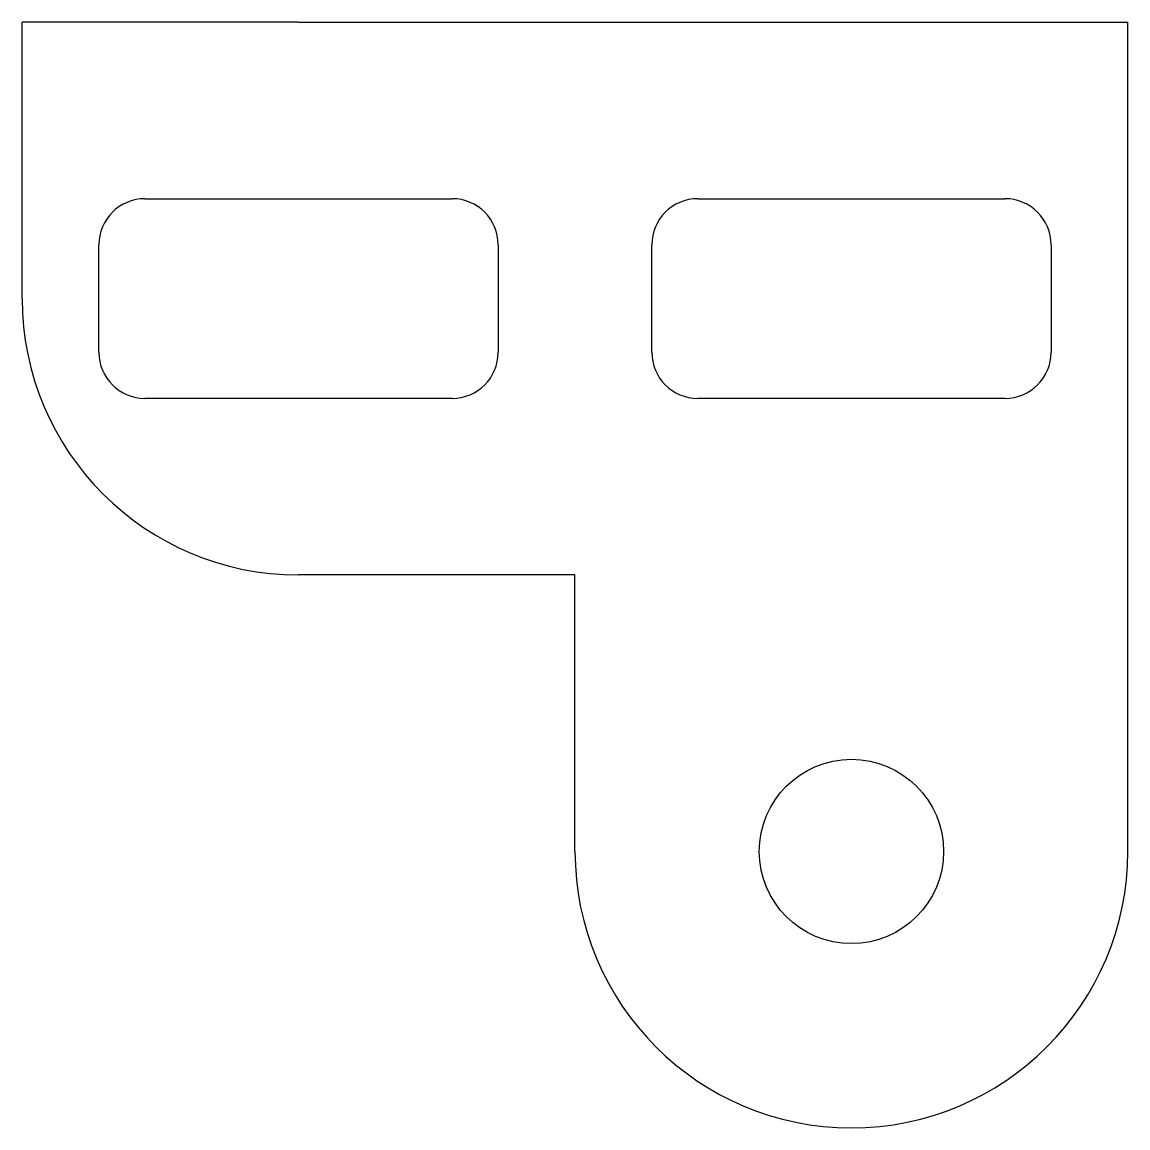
# Model space of a CAD drawing. Header units: millimetres. Extents: x 144.8 to 162.8, y 193.8 to 211.8.
import ezdxf

# ---------------------------------------------------------------- set-up
doc = ezdxf.new("R2010")
doc.units = ezdxf.units.MM
doc.layers.add('Default', color=7, linetype='Continuous')

msp = doc.modelspace()

# ---------------------------------------------------------------- linework, layer by layer
at = {"layer": 'Default', "color": 7, "linetype": 'Continuous'}
for p, q in [((149.342, 211.824), (144.842, 211.824)), ((144.842, 207.324), (144.842, 211.824)), ((149.342, 211.824), (158.342, 211.824)), ((158.342, 211.824), (162.842, 211.824)), ((162.842, 198.324), (162.842, 211.824)), ((146.842, 208.949), (151.842, 208.949)), ((155.842, 208.949), (160.842, 208.949)), ((146.092, 206.449), (146.092, 208.199)), ((152.592, 208.199), (152.592, 206.449)), ((155.092, 206.449), (155.092, 208.199)), ((161.592, 208.199), (161.592, 206.449)), ((151.842, 205.699), (146.842, 205.699)), ((160.842, 205.699), (155.842, 205.699)), ((153.842, 202.824), (149.342, 202.824)), ((153.842, 198.324), (153.842, 202.824))]:
    msp.add_line(p, q, dxfattribs=at)
msp.add_circle((158.342, 198.324), 1.5, dxfattribs=at)
for centre, radius, start, end in [((146.842, 208.199), 0.75, 90, 180), ((151.842, 208.199), 0.75, 0, 90), ((155.842, 208.199), 0.75, 90, 180), ((160.842, 208.199), 0.75, 0, 90), ((149.342, 207.324), 4.5, 180, 270), ((146.842, 206.449), 0.75, 180, 270), ((151.842, 206.449), 0.75, 270, 0), ((155.842, 206.449), 0.75, 180, 270), ((160.842, 206.449), 0.75, 270, 0), ((158.342, 198.324), 4.5, 180, 0)]:
    msp.add_arc(centre, radius, start, end, dxfattribs=at)

doc.saveas('drawing.dxf')
